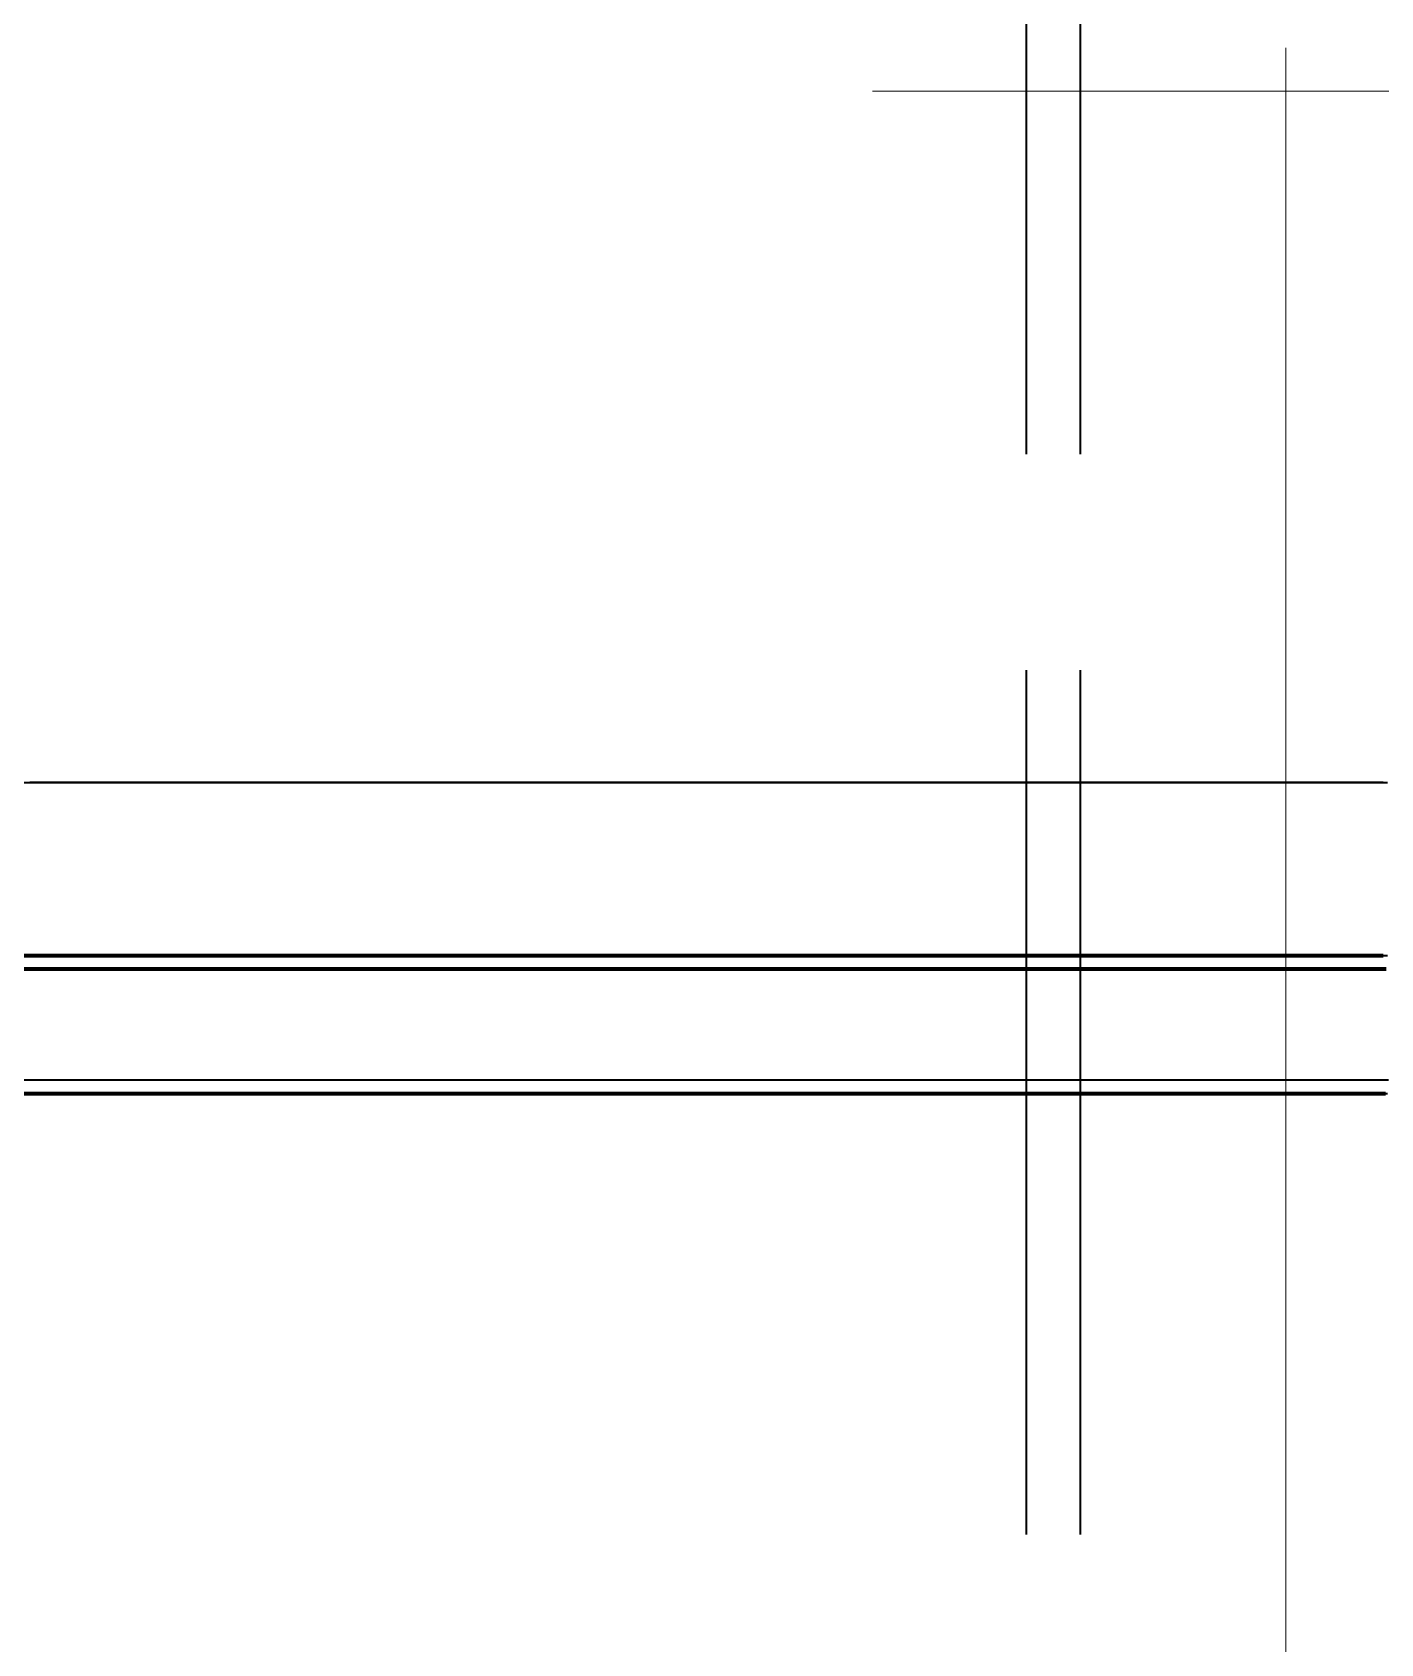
# Model space of a CAD drawing. Header units: millimetres. Extents: x 0 to 2382, y 0 to 420.
# Drawn here: x 282.11 to 288.35, y 223.81 to 231.27 of the extents above; entities that cross this region are included whole.
import ezdxf

# ---------------------------------------------------------------- set-up
doc = ezdxf.new("R2010")
doc.units = ezdxf.units.MM
doc.linetypes.add('IRAM-E-TRAZOS', pattern=[5, 4, -1])
doc.linetypes.add('IRAM-F-TRAZO-PUNTO', pattern=[20, 15, -2, 1, -2])
for name, color, linetype, lineweight in [('01-VISIBLE', 7, 'CONTINUOUS', 70), ('02-OCULTA', 4, 'IRAM-E-TRAZOS', 35), ('03-EJE', 1, 'IRAM-F-TRAZO-PUNTO', 18)]:
    doc.layers.add(name, color=color, linetype=linetype, lineweight=lineweight)

msp = doc.modelspace()

# ---------------------------------------------------------------- linework, layer by layer
at = {"layer": '01-VISIBLE'}
for points in [[(282.0629, 227), (282.1129, 227), (282.1629, 227), (282.2129, 227), (282.2629, 227), (282.3129, 227), (282.3629, 227), (282.4129, 227), (282.4629, 227), (282.5129, 227), (282.5629, 227), (282.6129, 227), (282.6629, 227), (282.713, 227), (282.763, 227), (282.813, 227), (282.863, 227), (282.913, 227), (282.963, 227), (283.013, 227), (283.063, 227), (283.113, 227), (283.163, 227), (283.213, 227), (283.263, 227), (283.313, 227), (283.363, 227), (283.413, 227), (283.463, 227), (283.513, 227), (283.563, 227), (283.613, 227), (283.663, 227), (283.713, 227), (283.763, 227), (283.813, 227), (283.863, 227), (283.913, 227), (283.963, 227), (284.013, 227), (284.063, 227), (284.113, 227), (284.163, 227), (284.213, 227), (284.263, 227), (284.313, 227), (284.363, 227), (284.413, 227), (284.463, 227), (284.513, 227), (284.563, 227), (284.613, 227), (284.663, 227), (284.713, 227), (284.763, 227), (284.813, 227), (284.863, 227), (284.913, 227), (284.963, 227), (285.013, 227), (285.063, 227), (285.1131, 227), (285.1631, 227), (285.2131, 227), (285.2631, 227), (285.3131, 227), (285.3631, 227), (285.4131, 227), (285.4631, 227), (285.5131, 227), (285.5631, 227), (285.6131, 227), (285.6631, 227), (285.7131, 227), (285.7631, 227), (285.8131, 227), (285.8631, 227), (285.9131, 227), (285.9631, 227), (286.0131, 227), (286.0631, 227), (286.1131, 227), (286.1631, 227), (286.2131, 227), (286.2631, 227), (286.3131, 227), (286.3631, 227), (286.4131, 227), (286.4631, 227), (286.5131, 227), (286.5631, 227), (286.6131, 227), (286.6631, 227), (286.7131, 227), (286.7631, 227), (286.8131, 227), (286.8631, 227), (286.9131, 227), (286.9631, 227), (287.0131, 227), (287.0631, 227), (287.1131, 227), (287.1631, 227), (287.2131, 227), (287.2631, 227), (287.3131, 227), (287.3631, 227), (287.4131, 227), (287.4631, 227), (287.5132, 227), (287.5632, 227), (287.6132, 227), (287.6632, 227), (287.7132, 227), (287.7632, 227), (287.8132, 227), (287.8632, 227), (287.9132, 227), (287.9632, 227), (288.0132, 227), (288.0632, 227), (288.1132, 227), (288.1632, 227), (288.2132, 227), (288.2632, 227), (288.3132, 227), (288.3632, 227)], [(288.3778, 226.936), (288.3277, 226.936), (288.2777, 226.936), (288.2277, 226.936), (288.1777, 226.936), (288.1277, 226.936), (288.0777, 226.936), (288.0276, 226.936), (287.9776, 226.936), (287.9276, 226.936), (287.8776, 226.936), (287.8276, 226.936), (287.7776, 226.936), (287.7275, 226.936), (287.6775, 226.936), (287.6275, 226.936), (287.5775, 226.936), (287.5275, 226.936), (287.4775, 226.936), (287.4274, 226.936), (287.3774, 226.936), (287.3274, 226.936), (287.2774, 226.936), (287.2274, 226.936), (287.1774, 226.936), (287.1273, 226.936), (287.0773, 226.936), (287.0273, 226.936), (286.9773, 226.936), (286.9273, 226.936), (286.8773, 226.936), (286.8273, 226.936), (286.7772, 226.936), (286.7272, 226.936), (286.6772, 226.936), (286.6272, 226.936), (286.5772, 226.936), (286.5272, 226.936), (286.4771, 226.936), (286.4271, 226.936), (286.3771, 226.936), (286.3271, 226.936), (286.2771, 226.936), (286.2271, 226.936), (286.177, 226.936), (286.127, 226.936), (286.077, 226.936), (286.027, 226.936), (285.977, 226.936), (285.927, 226.936), (285.8769, 226.936), (285.8269, 226.936), (285.7769, 226.936), (285.7269, 226.936), (285.6769, 226.936), (285.6269, 226.936), (285.5768, 226.936), (285.5268, 226.936), (285.4768, 226.936), (285.4268, 226.936), (285.3768, 226.936), (285.3268, 226.936), (285.2768, 226.936), (285.2267, 226.936), (285.1767, 226.936), (285.1267, 226.936), (285.0767, 226.936), (285.0267, 226.936), (284.9767, 226.936), (284.9266, 226.936), (284.8766, 226.936), (284.8266, 226.936), (284.7766, 226.936), (284.7266, 226.936), (284.6766, 226.936), (284.6265, 226.936), (284.5765, 226.936), (284.5265, 226.936), (284.4765, 226.936), (284.4265, 226.936), (284.3765, 226.936), (284.3264, 226.936), (284.2764, 226.936), (284.2264, 226.936), (284.1764, 226.936), (284.1264, 226.936), (284.0764, 226.936), (284.0264, 226.936), (283.9763, 226.936), (283.9263, 226.936), (283.8763, 226.936), (283.8263, 226.936), (283.7763, 226.936), (283.7263, 226.936), (283.6762, 226.936), (283.6262, 226.936), (283.5762, 226.936), (283.5262, 226.936), (283.4762, 226.936), (283.4262, 226.936), (283.3761, 226.936), (283.3261, 226.936), (283.2761, 226.936), (283.2261, 226.936), (283.1761, 226.936), (283.1261, 226.936), (283.076, 226.936), (283.026, 226.936), (282.976, 226.936), (282.926, 226.936), (282.876, 226.936), (282.826, 226.936), (282.7759, 226.936), (282.7259, 226.936), (282.6759, 226.936), (282.6259, 226.936), (282.5759, 226.936), (282.5259, 226.936), (282.4759, 226.936), (282.4258, 226.936), (282.3758, 226.936), (282.3258, 226.936), (282.2758, 226.936), (282.2258, 226.936), (282.1758, 226.936), (282.1257, 226.936), (282.0757, 226.936)], [(282.07, 226.36), (282.12, 226.36), (282.1701, 226.36), (282.2201, 226.36), (282.2702, 226.36), (282.3202, 226.36), (282.3702, 226.36), (282.4203, 226.36), (282.4703, 226.36), (282.5203, 226.36), (282.5704, 226.36), (282.6204, 226.36), (282.6705, 226.36), (282.7205, 226.36), (282.7705, 226.36), (282.8206, 226.36), (282.8706, 226.36), (282.9206, 226.36), (282.9707, 226.36), (283.0207, 226.36), (283.0708, 226.36), (283.1208, 226.36), (283.1708, 226.36), (283.2209, 226.36), (283.2709, 226.36), (283.3209, 226.36), (283.371, 226.36), (283.421, 226.36), (283.471, 226.36), (283.5211, 226.36), (283.5711, 226.36), (283.6212, 226.36), (283.6712, 226.36), (283.7212, 226.36), (283.7713, 226.36), (283.8213, 226.36), (283.8713, 226.36), (283.9214, 226.36), (283.9714, 226.36), (284.0215, 226.36), (284.0715, 226.36), (284.1215, 226.36), (284.1716, 226.36), (284.2216, 226.36), (284.2716, 226.36), (284.3217, 226.36), (284.3717, 226.36), (284.4218, 226.36), (284.4718, 226.36), (284.5218, 226.36), (284.5719, 226.36), (284.6219, 226.36), (284.6719, 226.36), (284.722, 226.36), (284.772, 226.36), (284.822, 226.36), (284.8721, 226.36), (284.9221, 226.36), (284.9722, 226.36), (285.0222, 226.36), (285.0722, 226.36), (285.1223, 226.36), (285.1723, 226.36), (285.2223, 226.36), (285.2724, 226.36), (285.3224, 226.36), (285.3725, 226.36), (285.4225, 226.36), (285.4725, 226.36), (285.5226, 226.36), (285.5726, 226.36), (285.6226, 226.36), (285.6727, 226.36), (285.7227, 226.36), (285.7728, 226.36), (285.8228, 226.36), (285.8728, 226.36), (285.9229, 226.36), (285.9729, 226.36), (286.0229, 226.36), (286.073, 226.36), (286.123, 226.36), (286.173, 226.36), (286.2231, 226.36), (286.2731, 226.36), (286.3232, 226.36), (286.3732, 226.36), (286.4232, 226.36), (286.4733, 226.36), (286.5233, 226.36), (286.5733, 226.36), (286.6234, 226.36), (286.6734, 226.36), (286.7235, 226.36), (286.7735, 226.36), (286.8235, 226.36), (286.8736, 226.36), (286.9236, 226.36), (286.9736, 226.36), (287.0237, 226.36), (287.0737, 226.36), (287.1237, 226.36), (287.1738, 226.36), (287.2238, 226.36), (287.2739, 226.36), (287.3239, 226.36), (287.3739, 226.36), (287.424, 226.36), (287.474, 226.36), (287.524, 226.36), (287.5741, 226.36), (287.6241, 226.36), (287.6742, 226.36), (287.7242, 226.36), (287.7742, 226.36), (287.8243, 226.36), (287.8743, 226.36), (287.9243, 226.36), (287.9744, 226.36), (288.0244, 226.36), (288.0745, 226.36), (288.1245, 226.36), (288.1745, 226.36), (288.2246, 226.36), (288.2746, 226.36), (288.3246, 226.36), (288.3747, 226.36)]]:
    msp.add_lwpolyline(points, dxfattribs=at)
at = {"layer": '02-OCULTA'}
for p, q in [((286.7125, 219.32), (286.7125, 303.2669)), ((286.9625, 219.32), (286.9625, 303.2669))]:
    msp.add_line(p, q, dxfattribs=at)
for points in [[(282.0757, 227.8), (282.1525, 227.8), (282.2293, 227.8), (282.3061, 227.8), (282.3829, 227.8), (282.4597, 227.8), (282.5365, 227.8), (282.6133, 227.8), (282.6901, 227.8), (282.7669, 227.8), (282.8437, 227.8), (282.9205, 227.8), (282.9973, 227.8), (283.0741, 227.8), (283.1509, 227.8), (283.2277, 227.8), (283.3045, 227.8), (283.3813, 227.8), (283.4581, 227.8), (283.5349, 227.8), (283.6117, 227.8), (283.6885, 227.8), (283.7653, 227.8), (283.8421, 227.8), (283.9189, 227.8), (283.9957, 227.8), (284.0725, 227.8), (284.1493, 227.8), (284.2261, 227.8), (284.3029, 227.8), (284.3797, 227.8), (284.4565, 227.8), (284.5333, 227.8), (284.6101, 227.8), (284.6869, 227.8), (284.7637, 227.8), (284.8405, 227.8), (284.9173, 227.8), (284.9941, 227.8), (285.0709, 227.8), (285.1477, 227.8), (285.2245, 227.8), (285.3013, 227.8), (285.3781, 227.8), (285.4549, 227.8), (285.5317, 227.8), (285.6085, 227.8), (285.6853, 227.8), (285.7621, 227.8), (285.8389, 227.8), (285.9157, 227.8), (285.9925, 227.8), (286.0693, 227.8), (286.1461, 227.8), (286.2229, 227.8), (286.2997, 227.8), (286.3765, 227.8), (286.4533, 227.8), (286.5301, 227.8), (286.6069, 227.8), (286.6837, 227.8), (286.7605, 227.8), (286.8373, 227.8), (286.9141, 227.8), (286.9909, 227.8), (287.0677, 227.8), (287.1445, 227.8), (287.2213, 227.8), (287.2981, 227.8), (287.3749, 227.8), (287.4517, 227.8), (287.5285, 227.8), (287.6053, 227.8), (287.6821, 227.8), (287.7589, 227.8), (287.8357, 227.8), (287.9125, 227.8), (287.9893, 227.8), (288.0661, 227.8), (288.1429, 227.8), (288.2197, 227.8), (288.2965, 227.8), (288.3733, 227.8)], [(287.9125, 227.8), (287.8624, 227.8), (287.8123, 227.8), (287.7622, 227.8), (287.7121, 227.8), (287.662, 227.8), (287.6119, 227.8), (287.5618, 227.8), (287.5117, 227.8), (287.4616, 227.8), (287.4115, 227.8), (287.3614, 227.8), (287.3113, 227.8), (287.2613, 227.8), (287.2112, 227.8), (287.1611, 227.8), (287.111, 227.8), (287.0609, 227.8), (287.0108, 227.8), (286.9607, 227.8), (286.9106, 227.8), (286.8605, 227.8), (286.8104, 227.8), (286.7603, 227.8), (286.7102, 227.8), (286.6601, 227.8), (286.61, 227.8), (286.5599, 227.8), (286.5098, 227.8), (286.4597, 227.8), (286.4096, 227.8), (286.3595, 227.8), (286.3094, 227.8), (286.2593, 227.8), (286.2092, 227.8), (286.1591, 227.8), (286.109, 227.8), (286.059, 227.8), (286.0089, 227.8), (285.9588, 227.8), (285.9087, 227.8), (285.8586, 227.8), (285.8085, 227.8), (285.7584, 227.8), (285.7083, 227.8), (285.6582, 227.8), (285.6081, 227.8), (285.558, 227.8), (285.5079, 227.8), (285.4578, 227.8), (285.4077, 227.8), (285.3576, 227.8), (285.3075, 227.8), (285.2574, 227.8), (285.2073, 227.8), (285.1572, 227.8), (285.1071, 227.8), (285.057, 227.8), (285.0069, 227.8), (284.9568, 227.8), (284.9067, 227.8), (284.8567, 227.8), (284.8066, 227.8), (284.7565, 227.8), (284.7064, 227.8), (284.6563, 227.8), (284.6062, 227.8), (284.5561, 227.8), (284.506, 227.8), (284.4559, 227.8), (284.4058, 227.8), (284.3557, 227.8), (284.3056, 227.8), (284.2555, 227.8), (284.2054, 227.8), (284.1553, 227.8), (284.1052, 227.8), (284.0551, 227.8), (284.005, 227.8), (283.9549, 227.8), (283.9048, 227.8), (283.8547, 227.8), (283.8046, 227.8), (283.7545, 227.8), (283.7044, 227.8), (283.6544, 227.8), (283.6043, 227.8), (283.5542, 227.8), (283.5041, 227.8), (283.454, 227.8), (283.4039, 227.8), (283.3538, 227.8), (283.3037, 227.8), (283.2536, 227.8), (283.2035, 227.8), (283.1534, 227.8), (283.1033, 227.8), (283.0532, 227.8), (283.0031, 227.8), (282.953, 227.8), (282.9029, 227.8), (282.8528, 227.8), (282.8027, 227.8), (282.7526, 227.8), (282.7025, 227.8), (282.6524, 227.8), (282.6023, 227.8), (282.5522, 227.8), (282.5021, 227.8), (282.4521, 227.8), (282.402, 227.8), (282.3519, 227.8), (282.3018, 227.8), (282.2517, 227.8), (282.2016, 227.8), (282.1515, 227.8), (282.1014, 227.8)], [(287.9125, 227.8), (287.8625, 227.8), (287.8124, 227.8), (287.7624, 227.8), (287.7124, 227.8), (287.6623, 227.8), (287.6123, 227.8), (287.5623, 227.8), (287.5122, 227.8), (287.4622, 227.8), (287.4122, 227.8), (287.3621, 227.8), (287.3121, 227.8), (287.2621, 227.8), (287.212, 227.8), (287.162, 227.8), (287.112, 227.8), (287.0619, 227.8), (287.0119, 227.8), (286.9619, 227.8), (286.9118, 227.8), (286.8618, 227.8), (286.8118, 227.8), (286.7618, 227.8), (286.7117, 227.8), (286.6617, 227.8), (286.6117, 227.8), (286.5616, 227.8), (286.5116, 227.8), (286.4616, 227.8), (286.4115, 227.8), (286.3615, 227.8), (286.3115, 227.8), (286.2614, 227.8), (286.2114, 227.8), (286.1614, 227.8), (286.1113, 227.8), (286.0613, 227.8), (286.0113, 227.8), (285.9612, 227.8), (285.9112, 227.8), (285.8612, 227.8), (285.8111, 227.8), (285.7611, 227.8), (285.7111, 227.8), (285.661, 227.8), (285.611, 227.8), (285.561, 227.8), (285.5109, 227.8), (285.4609, 227.8), (285.4109, 227.8), (285.3608, 227.8), (285.3108, 227.8), (285.2608, 227.8), (285.2107, 227.8), (285.1607, 227.8), (285.1107, 227.8), (285.0606, 227.8), (285.0106, 227.8), (284.9606, 227.8), (284.9105, 227.8), (284.8605, 227.8), (284.8105, 227.8), (284.7604, 227.8), (284.7104, 227.8), (284.6604, 227.8), (284.6104, 227.8), (284.5603, 227.8), (284.5103, 227.8), (284.4603, 227.8), (284.4102, 227.8), (284.3602, 227.8), (284.3102, 227.8), (284.2601, 227.8), (284.2101, 227.8), (284.1601, 227.8), (284.11, 227.8), (284.06, 227.8), (284.01, 227.8), (283.9599, 227.8), (283.9099, 227.8), (283.8599, 227.8), (283.8098, 227.8), (283.7598, 227.8), (283.7098, 227.8), (283.6597, 227.8), (283.6097, 227.8), (283.5597, 227.8), (283.5096, 227.8), (283.4596, 227.8), (283.4096, 227.8), (283.3595, 227.8), (283.3095, 227.8), (283.2595, 227.8), (283.2094, 227.8), (283.1594, 227.8), (283.1094, 227.8), (283.0593, 227.8), (283.0093, 227.8), (282.9593, 227.8), (282.9092, 227.8), (282.8592, 227.8), (282.8092, 227.8), (282.7591, 227.8), (282.7091, 227.8), (282.6591, 227.8), (282.609, 227.8), (282.559, 227.8), (282.509, 227.8), (282.4589, 227.8), (282.4089, 227.8), (282.3589, 227.8), (282.3089, 227.8), (282.2588, 227.8), (282.2088, 227.8), (282.1588, 227.8), (282.1087, 227.8)], [(282.1109, 227.8), (282.1893, 227.8), (282.2677, 227.8), (282.3461, 227.8), (282.4245, 227.8), (282.5029, 227.8), (282.5813, 227.8), (282.6597, 227.8), (282.7381, 227.8), (282.8165, 227.8), (282.8949, 227.8), (282.9733, 227.8), (283.0517, 227.8), (283.1301, 227.8), (283.2085, 227.8), (283.2869, 227.8), (283.3653, 227.8), (283.4437, 227.8), (283.5221, 227.8), (283.6005, 227.8), (283.6789, 227.8), (283.7573, 227.8), (283.8357, 227.8), (283.9141, 227.8), (283.9925, 227.8), (284.0709, 227.8), (284.1493, 227.8), (284.2277, 227.8), (284.3061, 227.8), (284.3845, 227.8), (284.4629, 227.8), (284.5413, 227.8), (284.6197, 227.8), (284.6981, 227.8), (284.7765, 227.8), (284.8549, 227.8), (284.9333, 227.8), (285.0117, 227.8), (285.0901, 227.8), (285.1685, 227.8), (285.2469, 227.8), (285.3253, 227.8), (285.4037, 227.8), (285.4821, 227.8), (285.5605, 227.8), (285.6389, 227.8), (285.7173, 227.8), (285.7957, 227.8), (285.8741, 227.8), (285.9525, 227.8), (286.0309, 227.8), (286.1093, 227.8), (286.1877, 227.8), (286.2661, 227.8), (286.3445, 227.8), (286.4229, 227.8), (286.5013, 227.8), (286.5797, 227.8), (286.6581, 227.8), (286.7365, 227.8), (286.8149, 227.8), (286.8933, 227.8), (286.9717, 227.8), (287.0501, 227.8), (287.1285, 227.8), (287.2069, 227.8), (287.2853, 227.8), (287.3637, 227.8), (287.4421, 227.8), (287.5205, 227.8), (287.5989, 227.8), (287.6773, 227.8), (287.7557, 227.8), (287.8341, 227.8), (287.9125, 227.8), (287.9909, 227.8), (288.0693, 227.8), (288.1477, 227.8), (288.2261, 227.8), (288.3045, 227.8), (288.3829, 227.8)], [(288.3634, 227.8), (288.3133, 227.8), (288.2632, 227.8), (288.2131, 227.8), (288.163, 227.8), (288.1129, 227.8), (288.0628, 227.8), (288.0127, 227.8), (287.9626, 227.8), (287.9125, 227.8)], [(288.3628, 227.8), (288.3128, 227.8), (288.2627, 227.8), (288.2127, 227.8), (288.1627, 227.8), (288.1126, 227.8), (288.0626, 227.8), (288.0126, 227.8), (287.9625, 227.8), (287.9125, 227.8)], [(282.0757, 227), (282.1525, 227), (282.2293, 227), (282.3061, 227), (282.3829, 227), (282.4597, 227), (282.5365, 227), (282.6133, 227), (282.6901, 227), (282.7669, 227), (282.8437, 227), (282.9205, 227), (282.9973, 227), (283.0741, 227), (283.1509, 227), (283.2277, 227), (283.3045, 227), (283.3813, 227), (283.4581, 227), (283.5349, 227), (283.6117, 227), (283.6885, 227), (283.7653, 227), (283.8421, 227), (283.9189, 227), (283.9957, 227), (284.0725, 227), (284.1493, 227), (284.2261, 227), (284.3029, 227), (284.3797, 227), (284.4565, 227), (284.5333, 227), (284.6101, 227), (284.6869, 227), (284.7637, 227), (284.8405, 227), (284.9173, 227), (284.9941, 227), (285.0709, 227), (285.1477, 227), (285.2245, 227), (285.3013, 227), (285.3781, 227), (285.4549, 227), (285.5317, 227), (285.6085, 227), (285.6853, 227), (285.7621, 227), (285.8389, 227), (285.9157, 227), (285.9925, 227), (286.0693, 227), (286.1461, 227), (286.2229, 227), (286.2997, 227), (286.3765, 227), (286.4533, 227), (286.5301, 227), (286.6069, 227), (286.6837, 227), (286.7605, 227), (286.8373, 227), (286.9141, 227), (286.9909, 227), (287.0677, 227), (287.1445, 227), (287.2213, 227), (287.2981, 227), (287.3749, 227), (287.4517, 227), (287.5285, 227), (287.6053, 227), (287.6821, 227), (287.7589, 227), (287.8357, 227), (287.9125, 227), (287.9893, 227), (288.0661, 227), (288.1429, 227), (288.2197, 227), (288.2965, 227), (288.3733, 227)], [(287.9125, 227), (287.8624, 227), (287.8123, 227), (287.7622, 227), (287.7121, 227), (287.662, 227), (287.6119, 227), (287.5618, 227), (287.5117, 227), (287.4616, 227), (287.4115, 227), (287.3614, 227), (287.3113, 227), (287.2613, 227), (287.2112, 227), (287.1611, 227), (287.111, 227), (287.0609, 227), (287.0108, 227), (286.9607, 227), (286.9106, 227), (286.8605, 227), (286.8104, 227), (286.7603, 227), (286.7102, 227), (286.6601, 227), (286.61, 227), (286.5599, 227), (286.5098, 227), (286.4597, 227), (286.4096, 227), (286.3595, 227), (286.3094, 227), (286.2593, 227), (286.2092, 227), (286.1591, 227), (286.109, 227), (286.059, 227), (286.0089, 227), (285.9588, 227), (285.9087, 227), (285.8586, 227), (285.8085, 227), (285.7584, 227), (285.7083, 227), (285.6582, 227), (285.6081, 227), (285.558, 227), (285.5079, 227), (285.4578, 227), (285.4077, 227), (285.3576, 227), (285.3075, 227), (285.2574, 227), (285.2073, 227), (285.1572, 227), (285.1071, 227), (285.057, 227), (285.0069, 227), (284.9568, 227), (284.9067, 227), (284.8567, 227), (284.8066, 227), (284.7565, 227), (284.7064, 227), (284.6563, 227), (284.6062, 227), (284.5561, 227), (284.506, 227), (284.4559, 227), (284.4058, 227), (284.3557, 227), (284.3056, 227), (284.2555, 227), (284.2054, 227), (284.1553, 227), (284.1052, 227), (284.0551, 227), (284.005, 227), (283.9549, 227), (283.9048, 227), (283.8547, 227), (283.8046, 227), (283.7545, 227), (283.7044, 227), (283.6544, 227), (283.6043, 227), (283.5542, 227), (283.5041, 227), (283.454, 227), (283.4039, 227), (283.3538, 227), (283.3037, 227), (283.2536, 227), (283.2035, 227), (283.1534, 227), (283.1033, 227), (283.0532, 227), (283.0031, 227), (282.953, 227), (282.9029, 227), (282.8528, 227), (282.8027, 227), (282.7526, 227), (282.7025, 227), (282.6524, 227), (282.6023, 227), (282.5522, 227), (282.5021, 227), (282.4521, 227), (282.402, 227), (282.3519, 227), (282.3018, 227), (282.2517, 227), (282.2016, 227), (282.1515, 227), (282.1014, 227)], [(287.9125, 227), (287.8624, 227), (287.8123, 227), (287.7622, 227), (287.7121, 227), (287.662, 227), (287.6119, 227), (287.5618, 227), (287.5117, 227), (287.4616, 227), (287.4115, 227), (287.3614, 227), (287.3113, 227), (287.2613, 227), (287.2112, 227), (287.1611, 227), (287.111, 227), (287.0609, 227), (287.0108, 227), (286.9607, 227), (286.9106, 227), (286.8605, 227), (286.8104, 227), (286.7603, 227), (286.7102, 227), (286.6601, 227), (286.61, 227), (286.5599, 227), (286.5098, 227), (286.4597, 227), (286.4096, 227), (286.3595, 227), (286.3094, 227), (286.2593, 227), (286.2092, 227), (286.1591, 227), (286.109, 227), (286.059, 227), (286.0089, 227), (285.9588, 227), (285.9087, 227), (285.8586, 227), (285.8085, 227), (285.7584, 227), (285.7083, 227), (285.6582, 227), (285.6081, 227), (285.558, 227), (285.5079, 227), (285.4578, 227), (285.4077, 227), (285.3576, 227), (285.3075, 227), (285.2574, 227), (285.2073, 227), (285.1572, 227), (285.1071, 227), (285.057, 227), (285.0069, 227), (284.9568, 227), (284.9067, 227), (284.8567, 227), (284.8066, 227), (284.7565, 227), (284.7064, 227), (284.6563, 227), (284.6062, 227), (284.5561, 227), (284.506, 227), (284.4559, 227), (284.4058, 227), (284.3557, 227), (284.3056, 227), (284.2555, 227), (284.2054, 227), (284.1553, 227), (284.1052, 227), (284.0551, 227), (284.005, 227), (283.9549, 227), (283.9048, 227), (283.8547, 227), (283.8046, 227), (283.7545, 227), (283.7044, 227), (283.6544, 227), (283.6043, 227), (283.5542, 227), (283.5041, 227), (283.454, 227), (283.4039, 227), (283.3538, 227), (283.3037, 227), (283.2536, 227), (283.2035, 227), (283.1534, 227), (283.1033, 227), (283.0532, 227), (283.0031, 227), (282.953, 227), (282.9029, 227), (282.8528, 227), (282.8027, 227), (282.7526, 227), (282.7025, 227), (282.6524, 227), (282.6023, 227), (282.5522, 227), (282.5021, 227), (282.4521, 227), (282.402, 227), (282.3519, 227), (282.3018, 227), (282.2517, 227), (282.2016, 227), (282.1515, 227), (282.1014, 227)], [(287.9125, 227), (287.8625, 227), (287.8124, 227), (287.7624, 227), (287.7124, 227), (287.6623, 227), (287.6123, 227), (287.5623, 227), (287.5122, 227), (287.4622, 227), (287.4122, 227), (287.3621, 227), (287.3121, 227), (287.2621, 227), (287.212, 227), (287.162, 227), (287.112, 227), (287.0619, 227), (287.0119, 227), (286.9619, 227), (286.9118, 227), (286.8618, 227), (286.8118, 227), (286.7618, 227), (286.7117, 227), (286.6617, 227), (286.6117, 227), (286.5616, 227), (286.5116, 227), (286.4616, 227), (286.4115, 227), (286.3615, 227), (286.3115, 227), (286.2614, 227), (286.2114, 227), (286.1614, 227), (286.1113, 227), (286.0613, 227), (286.0113, 227), (285.9612, 227), (285.9112, 227), (285.8612, 227), (285.8111, 227), (285.7611, 227), (285.7111, 227), (285.661, 227), (285.611, 227), (285.561, 227), (285.5109, 227), (285.4609, 227), (285.4109, 227), (285.3608, 227), (285.3108, 227), (285.2608, 227), (285.2107, 227), (285.1607, 227), (285.1107, 227), (285.0606, 227), (285.0106, 227), (284.9606, 227), (284.9105, 227), (284.8605, 227), (284.8105, 227), (284.7604, 227), (284.7104, 227), (284.6604, 227), (284.6104, 227), (284.5603, 227), (284.5103, 227), (284.4603, 227), (284.4102, 227), (284.3602, 227), (284.3102, 227), (284.2601, 227), (284.2101, 227), (284.1601, 227), (284.11, 227), (284.06, 227), (284.01, 227), (283.9599, 227), (283.9099, 227), (283.8599, 227), (283.8098, 227), (283.7598, 227), (283.7098, 227), (283.6597, 227), (283.6097, 227), (283.5597, 227), (283.5096, 227), (283.4596, 227), (283.4096, 227), (283.3595, 227), (283.3095, 227), (283.2595, 227), (283.2094, 227), (283.1594, 227), (283.1094, 227), (283.0593, 227), (283.0093, 227), (282.9593, 227), (282.9092, 227), (282.8592, 227), (282.8092, 227), (282.7591, 227), (282.7091, 227), (282.6591, 227), (282.609, 227), (282.559, 227), (282.509, 227), (282.4589, 227), (282.4089, 227), (282.3589, 227), (282.3089, 227), (282.2588, 227), (282.2088, 227), (282.1588, 227), (282.1087, 227)], [(282.1109, 227), (282.1893, 227), (282.2677, 227), (282.3461, 227), (282.4245, 227), (282.5029, 227), (282.5813, 227), (282.6597, 227), (282.7381, 227), (282.8165, 227), (282.8949, 227), (282.9733, 227), (283.0517, 227), (283.1301, 227), (283.2085, 227), (283.2869, 227), (283.3653, 227), (283.4437, 227), (283.5221, 227), (283.6005, 227), (283.6789, 227), (283.7573, 227), (283.8357, 227), (283.9141, 227), (283.9925, 227), (284.0709, 227), (284.1493, 227), (284.2277, 227), (284.3061, 227), (284.3845, 227), (284.4629, 227), (284.5413, 227), (284.6197, 227), (284.6981, 227), (284.7765, 227), (284.8549, 227), (284.9333, 227), (285.0117, 227), (285.0901, 227), (285.1685, 227), (285.2469, 227), (285.3253, 227), (285.4037, 227), (285.4821, 227), (285.5605, 227), (285.6389, 227), (285.7173, 227), (285.7957, 227), (285.8741, 227), (285.9525, 227), (286.0309, 227), (286.1093, 227), (286.1877, 227), (286.2661, 227), (286.3445, 227), (286.4229, 227), (286.5013, 227), (286.5797, 227), (286.6581, 227), (286.7365, 227), (286.8149, 227), (286.8933, 227), (286.9717, 227), (287.0501, 227), (287.1285, 227), (287.2069, 227), (287.2853, 227), (287.3637, 227), (287.4421, 227), (287.5205, 227), (287.5989, 227), (287.6773, 227), (287.7557, 227), (287.8341, 227), (287.9125, 227), (287.9909, 227), (288.0693, 227), (288.1477, 227), (288.2261, 227), (288.3045, 227), (288.3829, 227)], [(282.1109, 227), (282.1893, 227), (282.2677, 227), (282.3461, 227), (282.4245, 227), (282.5029, 227), (282.5813, 227), (282.6597, 227), (282.7381, 227), (282.8165, 227), (282.8949, 227), (282.9733, 227), (283.0517, 227), (283.1301, 227), (283.2085, 227), (283.2869, 227), (283.3653, 227), (283.4437, 227), (283.5221, 227), (283.6005, 227), (283.6789, 227), (283.7573, 227), (283.8357, 227), (283.9141, 227), (283.9925, 227), (284.0709, 227), (284.1493, 227), (284.2277, 227), (284.3061, 227), (284.3845, 227), (284.4629, 227), (284.5413, 227), (284.6197, 227), (284.6981, 227), (284.7765, 227), (284.8549, 227), (284.9333, 227), (285.0117, 227), (285.0901, 227), (285.1685, 227), (285.2469, 227), (285.3253, 227), (285.4037, 227), (285.4821, 227), (285.5605, 227), (285.6389, 227), (285.7173, 227), (285.7957, 227), (285.8741, 227), (285.9525, 227), (286.0309, 227), (286.1093, 227), (286.1877, 227), (286.2661, 227), (286.3445, 227), (286.4229, 227), (286.5013, 227), (286.5797, 227), (286.6581, 227), (286.7365, 227), (286.8149, 227), (286.8933, 227), (286.9717, 227), (287.0501, 227), (287.1285, 227), (287.2069, 227), (287.2853, 227), (287.3637, 227), (287.4421, 227), (287.5205, 227), (287.5989, 227), (287.6773, 227), (287.7557, 227), (287.8341, 227), (287.9125, 227), (287.9909, 227), (288.0693, 227), (288.1477, 227), (288.2261, 227), (288.3045, 227), (288.3829, 227)], [(287.9125, 227), (287.8625, 227), (287.8125, 227), (287.7625, 227), (287.7125, 227), (287.6625, 227), (287.6125, 227), (287.5625, 227), (287.5125, 227), (287.4625, 227), (287.4125, 227), (287.3625, 227), (287.3125, 227), (287.2625, 227), (287.2125, 227), (287.1625, 227), (287.1125, 227), (287.0625, 227), (287.0125, 227), (286.9625, 227), (286.9125, 227), (286.8625, 227), (286.8125, 227), (286.7625, 227), (286.7125, 227), (286.6625, 227), (286.6125, 227), (286.5625, 227), (286.5125, 227), (286.4625, 227), (286.4125, 227), (286.3625, 227), (286.3125, 227), (286.2625, 227), (286.2125, 227), (286.1625, 227), (286.1125, 227), (286.0625, 227), (286.0125, 227), (285.9625, 227), (285.9125, 227), (285.8625, 227), (285.8125, 227), (285.7625, 227), (285.7125, 227), (285.6625, 227), (285.6125, 227), (285.5625, 227), (285.5125, 227), (285.4625, 227), (285.4125, 227), (285.3625, 227), (285.3125, 227), (285.2625, 227), (285.2125, 227), (285.1625, 227), (285.1125, 227), (285.0625, 227), (285.0125, 227), (284.9625, 227), (284.9125, 227), (284.8625, 227), (284.8125, 227), (284.7625, 227), (284.7125, 227), (284.6625, 227), (284.6125, 227), (284.5625, 227), (284.5125, 227), (284.4625, 227), (284.4125, 227), (284.3625, 227), (284.3125, 227), (284.2625, 227), (284.2125, 227), (284.1625, 227), (284.1125, 227), (284.0625, 227), (284.0125, 227), (283.9625, 227), (283.9125, 227), (283.8625, 227), (283.8125, 227), (283.7625, 227), (283.7125, 227), (283.6625, 227), (283.6125, 227), (283.5625, 227), (283.5125, 227), (283.4625, 227), (283.4125, 227), (283.3625, 227), (283.3125, 227), (283.2625, 227), (283.2125, 227), (283.1625, 227), (283.1125, 227), (283.0625, 227), (283.0125, 227), (282.9625, 227), (282.9125, 227), (282.8625, 227), (282.8125, 227), (282.7625, 227), (282.7125, 227), (282.6625, 227), (282.6125, 227), (282.5625, 227), (282.5125, 227), (282.4625, 227), (282.4125, 227), (282.3625, 227), (282.3125, 227), (282.2625, 227), (282.2125, 227), (282.1625, 227), (282.1125, 227)], [(288.3625, 227), (288.3125, 227), (288.2625, 227), (288.2125, 227), (288.1625, 227), (288.1125, 227), (288.0625, 227), (288.0125, 227), (287.9625, 227), (287.9125, 227)], [(288.3634, 227), (288.3133, 227), (288.2632, 227), (288.2131, 227), (288.163, 227), (288.1129, 227), (288.0628, 227), (288.0127, 227), (287.9626, 227), (287.9125, 227)], [(288.3634, 227), (288.3133, 227), (288.2632, 227), (288.2131, 227), (288.163, 227), (288.1129, 227), (288.0628, 227), (288.0127, 227), (287.9626, 227), (287.9125, 227)], [(288.3628, 227), (288.3128, 227), (288.2627, 227), (288.2127, 227), (288.1627, 227), (288.1126, 227), (288.0626, 227), (288.0126, 227), (287.9625, 227), (287.9125, 227)], [(287.9125, 226.936), (287.8624, 226.936), (287.8122, 226.936), (287.7621, 226.936), (287.712, 226.936), (287.6619, 226.936), (287.6117, 226.936), (287.5616, 226.936), (287.5115, 226.936), (287.4614, 226.936), (287.4112, 226.936), (287.3611, 226.936), (287.311, 226.936), (287.2609, 226.936), (287.2107, 226.936), (287.1606, 226.936), (287.1105, 226.936), (287.0604, 226.936), (287.0102, 226.936), (286.9601, 226.936), (286.91, 226.936), (286.8598, 226.936), (286.8097, 226.936), (286.7596, 226.936), (286.7095, 226.936), (286.6593, 226.936), (286.6092, 226.936), (286.5591, 226.936), (286.509, 226.936), (286.4588, 226.936), (286.4087, 226.936), (286.3586, 226.936), (286.3085, 226.936), (286.2583, 226.936), (286.2082, 226.936), (286.1581, 226.936), (286.1079, 226.936), (286.0578, 226.936), (286.0077, 226.936), (285.9576, 226.936), (285.9074, 226.936), (285.8573, 226.936), (285.8072, 226.936), (285.7571, 226.936), (285.7069, 226.936), (285.6568, 226.936), (285.6067, 226.936), (285.5566, 226.936), (285.5064, 226.936), (285.4563, 226.936), (285.4062, 226.936), (285.3561, 226.936), (285.3059, 226.936), (285.2558, 226.936), (285.2057, 226.936), (285.1555, 226.936), (285.1054, 226.936), (285.0553, 226.936), (285.0052, 226.936), (284.955, 226.936), (284.9049, 226.936), (284.8548, 226.936), (284.8047, 226.936), (284.7545, 226.936), (284.7044, 226.936), (284.6543, 226.936), (284.6042, 226.936), (284.554, 226.936), (284.5039, 226.936), (284.4538, 226.936), (284.4036, 226.936), (284.3535, 226.936), (284.3034, 226.936), (284.2533, 226.936), (284.2031, 226.936), (284.153, 226.936), (284.1029, 226.936), (284.0528, 226.936), (284.0026, 226.936), (283.9525, 226.936), (283.9024, 226.936), (283.8523, 226.936), (283.8021, 226.936), (283.752, 226.936), (283.7019, 226.936), (283.6518, 226.936), (283.6016, 226.936), (283.5515, 226.936), (283.5014, 226.936), (283.4512, 226.936), (283.4011, 226.936), (283.351, 226.936), (283.3009, 226.936), (283.2507, 226.936), (283.2006, 226.936), (283.1505, 226.936), (283.1004, 226.936), (283.0502, 226.936), (283.0001, 226.936), (282.95, 226.936), (282.8999, 226.936), (282.8497, 226.936), (282.7996, 226.936), (282.7495, 226.936), (282.6993, 226.936), (282.6492, 226.936), (282.5991, 226.936), (282.549, 226.936), (282.4988, 226.936), (282.4487, 226.936), (282.3986, 226.936), (282.3485, 226.936), (282.2983, 226.936), (282.2482, 226.936), (282.1981, 226.936), (282.148, 226.936), (282.0978, 226.936)], [(287.9125, 226.936), (287.9626, 226.936), (288.0128, 226.936), (288.0629, 226.936), (288.113, 226.936), (288.1631, 226.936), (288.2133, 226.936), (288.2634, 226.936), (288.3135, 226.936), (288.3636, 226.936)], [(282.0517, 226.424), (282.1309, 226.424), (282.2101, 226.424), (282.2893, 226.424), (282.3685, 226.424), (282.4477, 226.424), (282.5269, 226.424), (282.6061, 226.424), (282.6853, 226.424), (282.7645, 226.424), (282.8437, 226.424), (282.9229, 226.424), (283.0021, 226.424), (283.0813, 226.424), (283.1605, 226.424), (283.2397, 226.424), (283.3189, 226.424), (283.3981, 226.424), (283.4773, 226.424), (283.5565, 226.424), (283.6357, 226.424), (283.7149, 226.424), (283.7941, 226.424), (283.8733, 226.424), (283.9525, 226.424), (284.0317, 226.424), (284.1109, 226.424), (284.1901, 226.424), (284.2693, 226.424), (284.3485, 226.424), (284.4277, 226.424), (284.5069, 226.424), (284.5861, 226.424), (284.6653, 226.424), (284.7445, 226.424), (284.8237, 226.424), (284.9029, 226.424), (284.9821, 226.424), (285.0613, 226.424), (285.1405, 226.424), (285.2197, 226.424), (285.2989, 226.424), (285.3781, 226.424), (285.4573, 226.424), (285.5365, 226.424), (285.6157, 226.424), (285.6949, 226.424), (285.7741, 226.424), (285.8533, 226.424), (285.9325, 226.424), (286.0117, 226.424), (286.0909, 226.424), (286.1701, 226.424), (286.2493, 226.424), (286.3285, 226.424), (286.4077, 226.424), (286.4869, 226.424), (286.5661, 226.424), (286.6453, 226.424), (286.7245, 226.424), (286.8037, 226.424), (286.8829, 226.424), (286.9621, 226.424), (287.0413, 226.424), (287.1205, 226.424), (287.1997, 226.424), (287.2789, 226.424), (287.3581, 226.424), (287.4373, 226.424), (287.5165, 226.424), (287.5957, 226.424), (287.6749, 226.424), (287.7541, 226.424), (287.8333, 226.424), (287.9125, 226.424), (287.9917, 226.424), (288.0709, 226.424), (288.1501, 226.424), (288.2293, 226.424), (288.3085, 226.424), (288.3877, 226.424)], [(282.0978, 226.424), (282.1479, 226.424), (282.1981, 226.424), (282.2482, 226.424), (282.2983, 226.424), (282.3484, 226.424), (282.3986, 226.424), (282.4487, 226.424), (282.4988, 226.424), (282.549, 226.424), (282.5991, 226.424), (282.6492, 226.424), (282.6993, 226.424), (282.7495, 226.424), (282.7996, 226.424), (282.8497, 226.424), (282.8998, 226.424), (282.95, 226.424), (283.0001, 226.424), (283.0502, 226.424), (283.1003, 226.424), (283.1505, 226.424), (283.2006, 226.424), (283.2507, 226.424), (283.3009, 226.424), (283.351, 226.424), (283.4011, 226.424), (283.4512, 226.424), (283.5014, 226.424), (283.5515, 226.424), (283.6016, 226.424), (283.6517, 226.424), (283.7019, 226.424), (283.752, 226.424), (283.8021, 226.424), (283.8522, 226.424), (283.9024, 226.424), (283.9525, 226.424), (284.0026, 226.424), (284.0528, 226.424), (284.1029, 226.424), (284.153, 226.424), (284.2031, 226.424), (284.2533, 226.424), (284.3034, 226.424), (284.3535, 226.424), (284.4036, 226.424), (284.4538, 226.424), (284.5039, 226.424), (284.554, 226.424), (284.6041, 226.424), (284.6543, 226.424), (284.7044, 226.424), (284.7545, 226.424), (284.8047, 226.424), (284.8548, 226.424), (284.9049, 226.424), (284.955, 226.424), (285.0052, 226.424), (285.0553, 226.424), (285.1054, 226.424), (285.1555, 226.424), (285.2057, 226.424), (285.2558, 226.424), (285.3059, 226.424), (285.356, 226.424), (285.4062, 226.424), (285.4563, 226.424), (285.5064, 226.424), (285.5566, 226.424), (285.6067, 226.424), (285.6568, 226.424), (285.7069, 226.424), (285.7571, 226.424), (285.8072, 226.424), (285.8573, 226.424), (285.9074, 226.424), (285.9576, 226.424), (286.0077, 226.424), (286.0578, 226.424), (286.1079, 226.424), (286.1581, 226.424), (286.2082, 226.424), (286.2583, 226.424), (286.3084, 226.424), (286.3586, 226.424), (286.4087, 226.424), (286.4588, 226.424), (286.509, 226.424), (286.5591, 226.424), (286.6092, 226.424), (286.6593, 226.424), (286.7095, 226.424), (286.7596, 226.424), (286.8097, 226.424), (286.8598, 226.424), (286.91, 226.424), (286.9601, 226.424), (287.0102, 226.424), (287.0603, 226.424), (287.1105, 226.424), (287.1606, 226.424), (287.2107, 226.424), (287.2609, 226.424), (287.311, 226.424), (287.3611, 226.424), (287.4112, 226.424), (287.4614, 226.424), (287.5115, 226.424), (287.5616, 226.424), (287.6117, 226.424), (287.6619, 226.424), (287.712, 226.424), (287.7621, 226.424), (287.8122, 226.424), (287.8624, 226.424), (287.9125, 226.424)], [(287.9125, 226.424), (287.9626, 226.424), (288.0128, 226.424), (288.0629, 226.424), (288.113, 226.424), (288.1631, 226.424), (288.2133, 226.424), (288.2634, 226.424), (288.3135, 226.424), (288.3636, 226.424)], [(287.9125, 226.36), (287.8624, 226.36), (287.8123, 226.36), (287.7622, 226.36), (287.7121, 226.36), (287.662, 226.36), (287.6119, 226.36), (287.5618, 226.36), (287.5117, 226.36), (287.4616, 226.36), (287.4115, 226.36), (287.3614, 226.36), (287.3113, 226.36), (287.2613, 226.36), (287.2112, 226.36), (287.1611, 226.36), (287.111, 226.36), (287.0609, 226.36), (287.0108, 226.36), (286.9607, 226.36), (286.9106, 226.36), (286.8605, 226.36), (286.8104, 226.36), (286.7603, 226.36), (286.7102, 226.36), (286.6601, 226.36), (286.61, 226.36), (286.5599, 226.36), (286.5098, 226.36), (286.4597, 226.36), (286.4096, 226.36), (286.3595, 226.36), (286.3094, 226.36), (286.2593, 226.36), (286.2092, 226.36), (286.1591, 226.36), (286.109, 226.36), (286.059, 226.36), (286.0089, 226.36), (285.9588, 226.36), (285.9087, 226.36), (285.8586, 226.36), (285.8085, 226.36), (285.7584, 226.36), (285.7083, 226.36), (285.6582, 226.36), (285.6081, 226.36), (285.558, 226.36), (285.5079, 226.36), (285.4578, 226.36), (285.4077, 226.36), (285.3576, 226.36), (285.3075, 226.36), (285.2574, 226.36), (285.2073, 226.36), (285.1572, 226.36), (285.1071, 226.36), (285.057, 226.36), (285.0069, 226.36), (284.9568, 226.36), (284.9067, 226.36), (284.8567, 226.36), (284.8066, 226.36), (284.7565, 226.36), (284.7064, 226.36), (284.6563, 226.36), (284.6062, 226.36), (284.5561, 226.36), (284.506, 226.36), (284.4559, 226.36), (284.4058, 226.36), (284.3557, 226.36), (284.3056, 226.36), (284.2555, 226.36), (284.2054, 226.36), (284.1553, 226.36), (284.1052, 226.36), (284.0551, 226.36), (284.005, 226.36), (283.9549, 226.36), (283.9048, 226.36), (283.8547, 226.36), (283.8046, 226.36), (283.7545, 226.36), (283.7044, 226.36), (283.6544, 226.36), (283.6043, 226.36), (283.5542, 226.36), (283.5041, 226.36), (283.454, 226.36), (283.4039, 226.36), (283.3538, 226.36), (283.3037, 226.36), (283.2536, 226.36), (283.2035, 226.36), (283.1534, 226.36), (283.1033, 226.36), (283.0532, 226.36), (283.0031, 226.36), (282.953, 226.36), (282.9029, 226.36), (282.8528, 226.36), (282.8027, 226.36), (282.7526, 226.36), (282.7025, 226.36), (282.6524, 226.36), (282.6023, 226.36), (282.5522, 226.36), (282.5021, 226.36), (282.4521, 226.36), (282.402, 226.36), (282.3519, 226.36), (282.3018, 226.36), (282.2517, 226.36), (282.2016, 226.36), (282.1515, 226.36), (282.1014, 226.36)], [(282.1109, 226.36), (282.1893, 226.36), (282.2677, 226.36), (282.3461, 226.36), (282.4245, 226.36), (282.5029, 226.36), (282.5813, 226.36), (282.6597, 226.36), (282.7381, 226.36), (282.8165, 226.36), (282.8949, 226.36), (282.9733, 226.36), (283.0517, 226.36), (283.1301, 226.36), (283.2085, 226.36), (283.2869, 226.36), (283.3653, 226.36), (283.4437, 226.36), (283.5221, 226.36), (283.6005, 226.36), (283.6789, 226.36), (283.7573, 226.36), (283.8357, 226.36), (283.9141, 226.36), (283.9925, 226.36), (284.0709, 226.36), (284.1493, 226.36), (284.2277, 226.36), (284.3061, 226.36), (284.3845, 226.36), (284.4629, 226.36), (284.5413, 226.36), (284.6197, 226.36), (284.6981, 226.36), (284.7765, 226.36), (284.8549, 226.36), (284.9333, 226.36), (285.0117, 226.36), (285.0901, 226.36), (285.1685, 226.36), (285.2469, 226.36), (285.3253, 226.36), (285.4037, 226.36), (285.4821, 226.36), (285.5605, 226.36), (285.6389, 226.36), (285.7173, 226.36), (285.7957, 226.36), (285.8741, 226.36), (285.9525, 226.36), (286.0309, 226.36), (286.1093, 226.36), (286.1877, 226.36), (286.2661, 226.36), (286.3445, 226.36), (286.4229, 226.36), (286.5013, 226.36), (286.5797, 226.36), (286.6581, 226.36), (286.7365, 226.36), (286.8149, 226.36), (286.8933, 226.36), (286.9717, 226.36), (287.0501, 226.36), (287.1285, 226.36), (287.2069, 226.36), (287.2853, 226.36), (287.3637, 226.36), (287.4421, 226.36), (287.5205, 226.36), (287.5989, 226.36), (287.6773, 226.36), (287.7557, 226.36), (287.8341, 226.36), (287.9125, 226.36), (287.9909, 226.36), (288.0693, 226.36), (288.1477, 226.36), (288.2261, 226.36), (288.3045, 226.36), (288.3829, 226.36)], [(287.9125, 226.36), (287.8625, 226.36), (287.8125, 226.36), (287.7625, 226.36), (287.7125, 226.36), (287.6625, 226.36), (287.6125, 226.36), (287.5625, 226.36), (287.5125, 226.36), (287.4625, 226.36), (287.4125, 226.36), (287.3625, 226.36), (287.3125, 226.36), (287.2625, 226.36), (287.2125, 226.36), (287.1625, 226.36), (287.1125, 226.36), (287.0625, 226.36), (287.0125, 226.36), (286.9625, 226.36), (286.9125, 226.36), (286.8625, 226.36), (286.8125, 226.36), (286.7625, 226.36), (286.7125, 226.36), (286.6625, 226.36), (286.6125, 226.36), (286.5625, 226.36), (286.5125, 226.36), (286.4625, 226.36), (286.4125, 226.36), (286.3625, 226.36), (286.3125, 226.36), (286.2625, 226.36), (286.2125, 226.36), (286.1625, 226.36), (286.1125, 226.36), (286.0625, 226.36), (286.0125, 226.36), (285.9625, 226.36), (285.9125, 226.36), (285.8625, 226.36), (285.8125, 226.36), (285.7625, 226.36), (285.7125, 226.36), (285.6625, 226.36), (285.6125, 226.36), (285.5625, 226.36), (285.5125, 226.36), (285.4625, 226.36), (285.4125, 226.36), (285.3625, 226.36), (285.3125, 226.36), (285.2625, 226.36), (285.2125, 226.36), (285.1625, 226.36), (285.1125, 226.36), (285.0625, 226.36), (285.0125, 226.36), (284.9625, 226.36), (284.9125, 226.36), (284.8625, 226.36), (284.8125, 226.36), (284.7625, 226.36), (284.7125, 226.36), (284.6625, 226.36), (284.6125, 226.36), (284.5625, 226.36), (284.5125, 226.36), (284.4625, 226.36), (284.4125, 226.36), (284.3625, 226.36), (284.3125, 226.36), (284.2625, 226.36), (284.2125, 226.36), (284.1625, 226.36), (284.1125, 226.36), (284.0625, 226.36), (284.0125, 226.36), (283.9625, 226.36), (283.9125, 226.36), (283.8625, 226.36), (283.8125, 226.36), (283.7625, 226.36), (283.7125, 226.36), (283.6625, 226.36), (283.6125, 226.36), (283.5625, 226.36), (283.5125, 226.36), (283.4625, 226.36), (283.4125, 226.36), (283.3625, 226.36), (283.3125, 226.36), (283.2625, 226.36), (283.2125, 226.36), (283.1625, 226.36), (283.1125, 226.36), (283.0625, 226.36), (283.0125, 226.36), (282.9625, 226.36), (282.9125, 226.36), (282.8625, 226.36), (282.8125, 226.36), (282.7625, 226.36), (282.7125, 226.36), (282.6625, 226.36), (282.6125, 226.36), (282.5625, 226.36), (282.5125, 226.36), (282.4625, 226.36), (282.4125, 226.36), (282.3625, 226.36), (282.3125, 226.36), (282.2625, 226.36), (282.2125, 226.36), (282.1625, 226.36), (282.1125, 226.36)], [(288.3625, 226.36), (288.3125, 226.36), (288.2625, 226.36), (288.2125, 226.36), (288.1625, 226.36), (288.1125, 226.36), (288.0625, 226.36), (288.0125, 226.36), (287.9625, 226.36), (287.9125, 226.36)], [(288.3634, 226.36), (288.3133, 226.36), (288.2632, 226.36), (288.2131, 226.36), (288.163, 226.36), (288.1129, 226.36), (288.0628, 226.36), (288.0127, 226.36), (287.9626, 226.36), (287.9125, 226.36)]]:
    msp.add_lwpolyline(points, dxfattribs=at)
at = {"layer": '03-EJE'}
for p, q in [((287.9125, 216.2), (287.9125, 315.1456)), ((286, 231), (329, 231))]:
    msp.add_line(p, q, dxfattribs=at)

doc.saveas('drawing.dxf')
